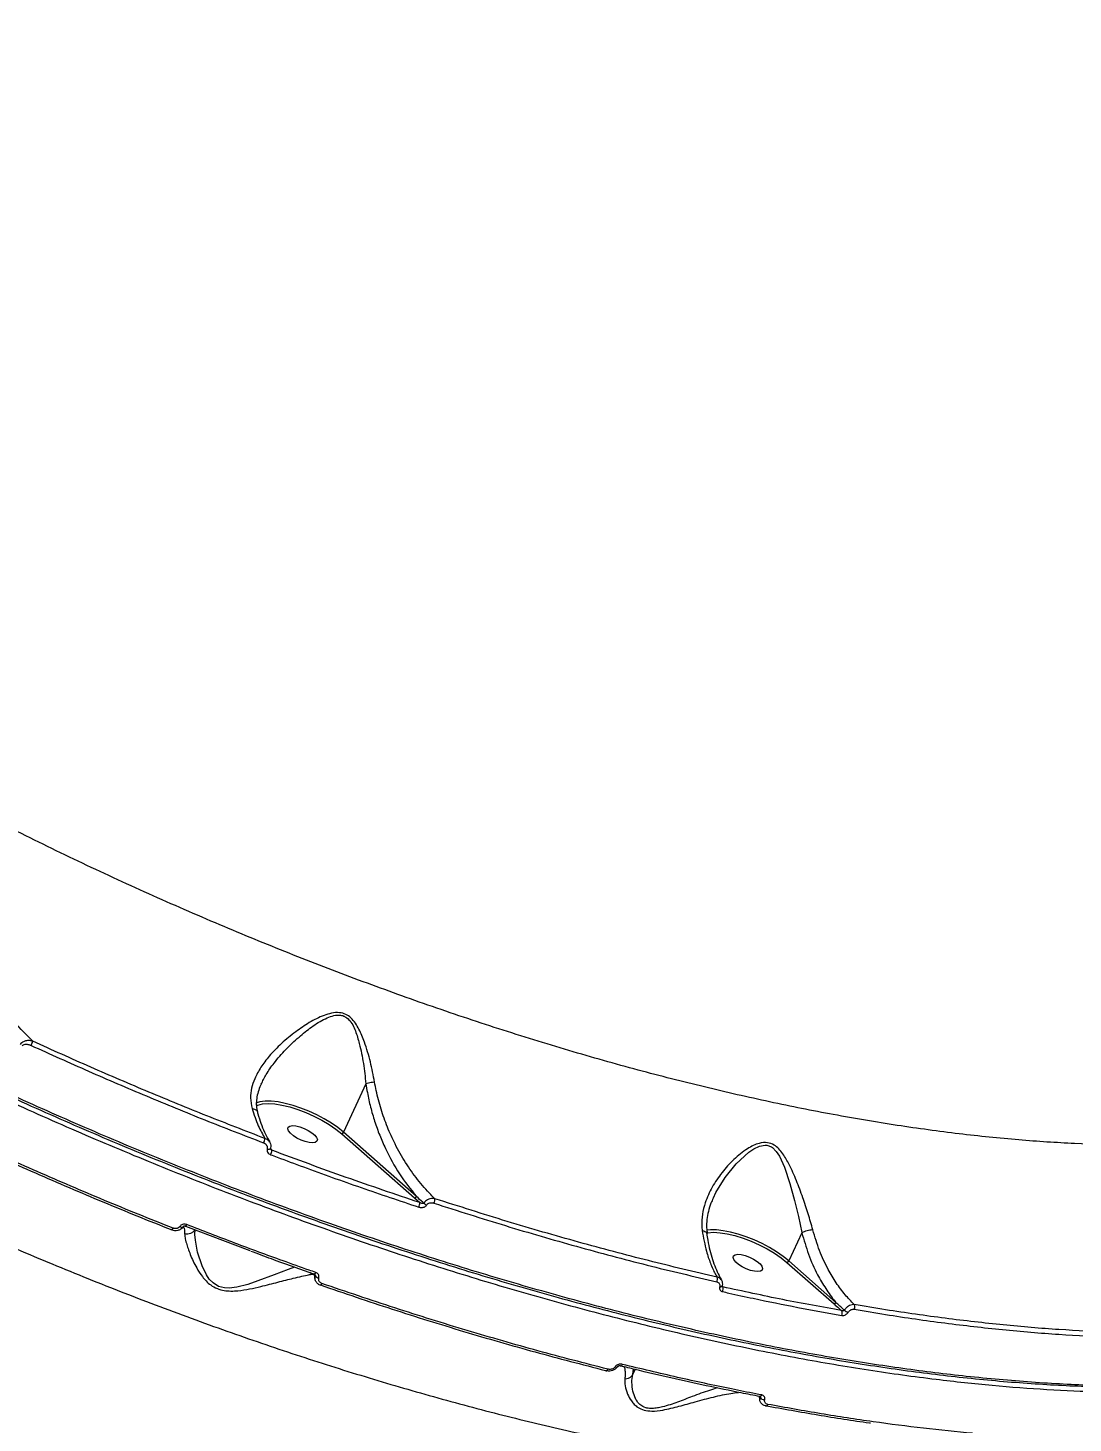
# Model space of a CAD drawing. Header units: millimetres. Extents: x -6028 to 5958, y -6064 to 4137.
# Drawn here: x 1345.4 to 1639.5, y -1181.4 to -788.9 of the extents above; entities that cross this region are included whole.
import ezdxf

# ---------------------------------------------------------------- set-up
doc = ezdxf.new("R2010")
doc.units = ezdxf.units.MM
for name, color, linetype in [('DIKOM_ОБЪЕКТ', 7, 'Continuous'), ('DIKOM_РАЗМЕР_ЗОНА', 7, 'Continuous'), ('DIKOM_РАЗМЕР_ОБЪЕКТА', 7, 'Continuous')]:
    doc.layers.add(name, color=color, linetype=linetype)
doc.styles.add('style1', font='arial.ttf', dxfattribs={"width": 0.8})
doc.dimstyles.new('1-50', dxfattribs={"dimtxt": 300, "dimasz": 200, "dimexe": 100, "dimexo": 0, "dimgap": 100, "dimtad": 1, "dimtxsty": 'style1', "dimcen": 200, "dimclrd": 7, "dimclre": 7, "dimclrt": 7, "dimadec": 1, "dimazin": 2, "dimtfac": 1, "dimtmove": 0, "dimatfit": 2, "dimfxl": 0, "dimlwd": 25, "dimlwe": 18, "dimarcsym": 0})

# ---------------------------------------------------------------- blocks, each defined once
blk = doc.blocks.new('*D9')
at = {"layer": 'Defpoints', "color": 0, "transparency": 16777216}
for p in [(-6027.56, 1459.58), (4556.58, 1382.7), (4556.58, -5964.37)]:
    blk.add_point(p, dxfattribs=at)
at = {"layer": 'DIKOM_РАЗМЕР_ЗОНА', "color": 7, "lineweight": 18, "transparency": 16777216}
for p, q in [((-6027.56, 1459.58), (-6027.56, -6064.37)), ((4556.58, 1382.7), (4556.58, -6064.37))]:
    blk.add_line(p, q, dxfattribs=at)
at = {"layer": 'DIKOM_РАЗМЕР_ЗОНА', "color": 7, "lineweight": 25, "transparency": 16777216}
blk.add_line((-5827.56, -5964.37), (4356.58, -5964.37), dxfattribs=at)
at = {"layer": 'DIKOM_РАЗМЕР_ЗОНА', "color": 7, "transparency": 16777216}
for points in [[(-5827.56, -5931.03), (-5827.56, -5997.7), (-6027.56, -5964.37)], [(4356.58, -5931.03), (4356.58, -5997.7), (4556.58, -5964.37)]]:
    blk.add_solid(points, dxfattribs=at)
at = {"layer": 'DIKOM_РАЗМЕР_ЗОНА', "color": 7, "transparency": 16777216, "insert": (157.08, -5711.2), "char_height": 300, "attachment_point": 5, "style": 'style1'}
blk.add_mtext('10600', dxfattribs=at)
blk = doc.blocks.new('*D10')
at = {"layer": 'Defpoints', "color": 0, "transparency": 16777216}
for p in [(1555.59, 4137.49), (5858.35, 4137.49), (1555.59, -4898.38)]:
    blk.add_point(p, dxfattribs=at)
at = {"layer": 'DIKOM_РАЗМЕР_ЗОНА', "color": 7, "lineweight": 18, "transparency": 16777216}
for p, q in [((1555.59, 4137.49), (5958.35, 4137.49)), ((1555.59, -4898.38), (5958.35, -4898.38))]:
    blk.add_line(p, q, dxfattribs=at)
at = {"layer": 'DIKOM_РАЗМЕР_ЗОНА', "color": 7, "lineweight": 25, "transparency": 16777216}
blk.add_line((5858.35, -4698.38), (5858.35, 3937.49), dxfattribs=at)
at = {"layer": 'DIKOM_РАЗМЕР_ЗОНА', "color": 7, "transparency": 16777216}
for points in [[(5825.01, 3937.49), (5891.68, 3937.49), (5858.35, 4137.49)], [(5825.01, -4698.38), (5891.68, -4698.38), (5858.35, -4898.38)]]:
    blk.add_solid(points, dxfattribs=at)
at = {"layer": 'DIKOM_РАЗМЕР_ЗОНА', "color": 7, "transparency": 16777216, "insert": (5605.17, 52.12), "char_height": 300, "attachment_point": 5, "rotation": 90, "style": 'style1'}
blk.add_mtext('9050', dxfattribs=at)
blk = doc.blocks.new('*D11')
at = {"layer": 'Defpoints', "color": 0, "transparency": 16777216}
for p in [(259.43, 2965.58), (1920.55, -3002.33), (4022.59, -3002.33)]:
    blk.add_point(p, dxfattribs=at)
at = {"layer": 'DIKOM_РАЗМЕР_ОБЪЕКТА', "color": 7, "lineweight": 18, "transparency": 16777216}
for p, q in [((259.43, 2965.58), (4122.59, 2965.58)), ((1920.55, -3002.33), (4122.59, -3002.33))]:
    blk.add_line(p, q, dxfattribs=at)
at = {"layer": 'DIKOM_РАЗМЕР_ОБЪЕКТА', "color": 7, "lineweight": 25, "transparency": 16777216}
blk.add_line((4022.59, 2765.58), (4022.59, -2802.33), dxfattribs=at)
at = {"layer": 'DIKOM_РАЗМЕР_ОБЪЕКТА', "color": 7, "transparency": 16777216}
for points in [[(3989.25, 2765.58), (4055.92, 2765.58), (4022.59, 2965.58)], [(3989.25, -2802.33), (4055.92, -2802.33), (4022.59, -3002.33)]]:
    blk.add_solid(points, dxfattribs=at)
at = {"layer": 'DIKOM_РАЗМЕР_ОБЪЕКТА', "color": 7, "transparency": 16777216, "insert": (3769.41, -24.42), "char_height": 300, "attachment_point": 5, "rotation": 90, "style": 'style1'}
blk.add_mtext('6000', dxfattribs=at)
blk = doc.blocks.new('*D12')
at = {"layer": 'Defpoints', "color": 0, "transparency": 16777216}
for p in [(3056.58, 1987.9), (-4027.97, 676.5), (3056.58, -3714.77)]:
    blk.add_point(p, dxfattribs=at)
at = {"layer": 'DIKOM_РАЗМЕР_ОБЪЕКТА', "color": 7, "lineweight": 18, "transparency": 16777216}
for p, q in [((3056.58, 1987.9), (3056.58, -3814.77)), ((-4027.97, 676.5), (-4027.97, -3814.77))]:
    blk.add_line(p, q, dxfattribs=at)
at = {"layer": 'DIKOM_РАЗМЕР_ОБЪЕКТА', "color": 7, "lineweight": 25, "transparency": 16777216}
blk.add_line((-3827.97, -3714.77), (2856.58, -3714.77), dxfattribs=at)
at = {"layer": 'DIKOM_РАЗМЕР_ОБЪЕКТА', "color": 7, "transparency": 16777216}
for points in [[(-3827.97, -3681.44), (-3827.97, -3748.11), (-4027.97, -3714.77)], [(2856.58, -3681.44), (2856.58, -3748.11), (3056.58, -3714.77)]]:
    blk.add_solid(points, dxfattribs=at)
at = {"layer": 'DIKOM_РАЗМЕР_ОБЪЕКТА', "color": 7, "transparency": 16777216, "insert": (20, -3461.6), "char_height": 300, "attachment_point": 5, "style": 'style1'}
blk.add_mtext('7100', dxfattribs=at)

msp = doc.modelspace()

# ---------------------------------------------------------------- linework, layer by layer
at = {"layer": 'DIKOM_ОБЪЕКТ', "color": 7, "linetype": 'Continuous', "lineweight": 15}
for p, q in [((1440.511, -1085.949), (1434.241, -1099.611)), ((1409.711, -1092.102), (1410.014, -1091.981)), ((1433.702, -1100.034), (1454.194, -1118.088)), ((1454.733, -1117.665), (1434.241, -1099.611)), ((1414.094, -1104.666), (1413.698, -1104.087)), ((1454.194, -1118.088), (1455.667, -1119.38)), ((1538.259, -1118.211), (1538.333, -1118.036)), ((1389.012, -1126.256), (1389.078, -1126.185)), ((1389.734, -1126.003), (1407.834, -1132.909)), ((1563.163, -1127.858), (1559.509, -1135.818)), ((1558.97, -1136.242), (1572.22, -1147.915)), ((1572.759, -1147.491), (1559.509, -1135.818)), ((1540.912, -1143.099), (1540.699, -1142.787)), ((1510.794, -1166.069), (1511.17, -1165.66)), ((1515.59, -1167.757), (1516.236, -1166.349)), ((1551.328, -1174.796), (1551.215, -1173.899)), ((1551.297, -1173.958), (1551.307, -1173.961)), ((1551.383, -1173.976), (1551.393, -1174.092))]:
    msp.add_line(p, q, dxfattribs=at)
at = {"layer": 'DIKOM_ОБЪЕКТ', "color": 7, "linetype": 'Continuous', "lineweight": 15, "flags": 128}
for points in [[(1434.241, -1099.611), (1432.627, -1098.308), (1430.802, -1097.035), (1428.806, -1095.821), (1426.682, -1094.693), (1424.477, -1093.673), (1422.237, -1092.785), (1420.011, -1092.048), (1417.848, -1091.478), (1415.796, -1091.087), (1413.897, -1090.883), (1412.194, -1090.871), (1410.723, -1091.052), (1409.593, -1091.389)], [(1410.014, -1091.981), (1410.089, -1091.955), (1411.425, -1091.646), (1413.033, -1091.543), (1414.876, -1091.648), (1416.908, -1091.959), (1419.08, -1092.467), (1421.339, -1093.162), (1423.632, -1094.025), (1425.903, -1095.036), (1428.097, -1096.172), (1430.16, -1097.403), (1432.044, -1098.701), (1433.702, -1100.034)], [(1418.565, -1098.634), (1418.691, -1098.165), (1419.142, -1097.858), (1419.883, -1097.736), (1420.852, -1097.811), (1421.973, -1098.076), (1423.153, -1098.509), (1424.298, -1099.077), (1425.314, -1099.731), (1426.119, -1100.42), (1426.649, -1101.088), (1426.859, -1101.681), (1426.734, -1102.15), (1426.282, -1102.458), (1425.542, -1102.579), (1424.572, -1102.504), (1423.452, -1102.239), (1422.271, -1101.806), (1421.127, -1101.239), (1420.11, -1100.584), (1419.305, -1099.895), (1418.776, -1099.227), (1418.565, -1098.634)], [(1412.741, -1104.277), (1412.974, -1104.317), (1413.193, -1104.331), (1413.385, -1104.317), (1413.539, -1104.278), (1413.645, -1104.213), (1413.697, -1104.131)], [(1538.333, -1118.036), (1538.957, -1116.568), (1541.568, -1112.319), (1544.639, -1108.498), (1548.265, -1105.199), (1549.693, -1104.249), (1551.215, -1103.537), (1552.81, -1103.237), (1553.289, -1103.267), (1554.591, -1103.722), (1554.864, -1103.901), (1555.976, -1104.992), (1556.856, -1106.342), (1558.245, -1109.409), (1559.778, -1113.987), (1561.094, -1118.784), (1562.2, -1123.309), (1563.167, -1127.847), (1563.168, -1127.851), (1563.168, -1127.851)], [(1385.92, -1127.054), (1385.926, -1127.105), (1385.941, -1127.122)], [(1420.458, -1137.571), (1418.663, -1138.235), (1414.682, -1139.753), (1410.129, -1141.437), (1407.28, -1142.394), (1404.221, -1143.163), (1402.061, -1143.418), (1400.754, -1143.369), (1399.09, -1142.954), (1397.516, -1142.002), (1396.45, -1140.899), (1395.63, -1139.697), (1394.428, -1137.215), (1393.184, -1133.352), (1392.543, -1129.958), (1392.404, -1128.321), (1392.457, -1126.955), (1392.457, -1126.951), (1392.457, -1126.951)], [(1536.404, -1127.899), (1536.693, -1127.854), (1538.301, -1127.75), (1540.144, -1127.855), (1542.176, -1128.166), (1544.348, -1128.675), (1546.608, -1129.369), (1548.901, -1130.232), (1551.171, -1131.244), (1553.365, -1132.379), (1555.428, -1133.61), (1557.312, -1134.908), (1558.97, -1136.242)], [(1559.509, -1135.818), (1557.895, -1134.515), (1556.071, -1133.242), (1554.075, -1132.029), (1551.951, -1130.9), (1549.745, -1129.88), (1547.505, -1128.993), (1545.279, -1128.255), (1543.117, -1127.685), (1541.064, -1127.294), (1539.165, -1127.09), (1537.462, -1127.079), (1536.413, -1127.184)], [(1543.834, -1134.842), (1543.959, -1134.373), (1544.41, -1134.065), (1545.151, -1133.944), (1546.121, -1134.018), (1547.241, -1134.283), (1548.421, -1134.717), (1549.566, -1135.284), (1550.582, -1135.938), (1551.388, -1136.628), (1551.917, -1137.296), (1552.128, -1137.888), (1552.002, -1138.357), (1551.551, -1138.665), (1550.81, -1138.786), (1549.84, -1138.712), (1548.72, -1138.447), (1547.539, -1138.013), (1546.395, -1137.446), (1545.379, -1136.791), (1544.573, -1136.102), (1544.044, -1135.434), (1543.834, -1134.842)], [(1426.003, -1139.547), (1426.005, -1139.548), (1426.009, -1139.549)], [(1540.044, -1143.064), (1540.221, -1143.068), (1540.378, -1143.052), (1540.509, -1143.016), (1540.608, -1142.962), (1540.672, -1142.893), (1540.689, -1142.853)], [(1512.2, -1165.366), (1512.275, -1165.372), (1512.364, -1165.343), (1512.456, -1165.278), (1512.547, -1165.18), (1512.635, -1165.051), (1512.716, -1164.899)], [(1508.088, -1166.721), (1508.167, -1166.723), (1508.253, -1166.689), (1508.341, -1166.623), (1508.43, -1166.525), (1508.514, -1166.4), (1508.592, -1166.252)], [(1551.307, -1173.961), (1551.384, -1173.966), (1551.487, -1173.94), (1551.59, -1173.878), (1551.691, -1173.782), (1551.784, -1173.655), (1551.867, -1173.503)], [(1553.026, -1176.6), (1553.042, -1176.605), (1553.06, -1176.609)]]:
    msp.add_lwpolyline(points, dxfattribs=at)
at = {"layer": 'DIKOM_ОБЪЕКТ', "color": 7, "linetype": 'Continuous', "lineweight": 15}
for centre, radius, start, end in [((1235.588, -1024.157), 121.909, 335.25973, 335.85739), ((1407.899, -1100.709), 4.263, 333.97923, 351.20599), ((1433.595, -1099.344), 0.699, 278.813, 337.51927), ((1410.296, -1104.212), 3.826, 333.48751, 353.18187), ((1454.087, -1117.398), 0.699, 278.81641, 337.51586), ((1457.327, -1118.377), 2.599, 333.33816, 1.98264), ((1453.152, -1119.515), 2.519, 332.77991, 3.07466), ((1458.765, -1117.609), 2.756, 225.08957, 244.3514), ((1388.75, -1125.391), 0.904, 230.28042, 286.82538), ((1389.102, -1125.287), 1.036, 309.08927, 344.34607), ((1385.207, -1126.277), 1.119, 310.98155, 343.41246), ((1558.863, -1135.551), 0.699, 278.813, 337.51927), ((1425.655, -1138.869), 0.767, 297.52015, 346.85693), ((1427.334, -1139.344), 1.247, 208.61493, 267.35632), ((1537.725, -1140.911), 1.701, 333.20308, 18.51065), ((1427.424, -1141.969), 0.75, 296.24505, 346.86593), ((1539.399, -1143.691), 1.625, 332.58589, 21.37908), ((1572.113, -1147.225), 0.699, 278.81942, 337.55362), ((1573.055, -1150.47), 1.472, 332.98863, 27.82704), ((1577.204, -1147.376), 3.075, 227.64119, 250.11055), ((1576.565, -1148.74), 1.504, 333.60359, 25.84952), ((1510.966, -1165.062), 0.631, 236.61408, 288.78856), ((1508.146, -1166.514), 0.215, 208.14559, 254.46353), ((1551.384, -1173.654), 0.317, 212.2861, 254.05115), ((1552.588, -1173.483), 1.341, 206.98264, 276.09081), ((1553.013, -1175.992), 0.619, 274.36002, 345.09832)]:
    msp.add_arc(centre, radius, start, end, dxfattribs=at)
for points, knots in [([(1044.382, -873.65), (1046.016, -875.991), (1050.453, -882.346), (1058.629, -892.904), (1069.169, -905.34), (1080.789, -917.928), (1093.411, -930.604), (1106.985, -943.311), (1121.474, -956.009), (1136.874, -968.677), (1153.14, -981.294), (1170.215, -993.821), (1188.018, -1006.201), (1206.466, -1018.375), (1225.508, -1030.303), (1245.125, -1041.961), (1265.271, -1053.334), (1285.88, -1064.389), (1306.854, -1075.076), (1328.098, -1085.345), (1349.546, -1095.158), (1371.167, -1104.491), (1392.922, -1113.338), (1414.741, -1121.675), (1436.523, -1129.465), (1458.167, -1136.671), (1479.603, -1143.263), (1500.791, -1149.22), (1521.701, -1154.543), (1542.271, -1159.222), (1562.405, -1163.236), (1582.009, -1166.566), (1600.128, -1169.07), (1616.836, -1170.853), (1632.219, -1172.023), (1647.096, -1172.666), (1661.4, -1172.778), (1675.008, -1172.364), (1687.883, -1171.423), (1698.805, -1170.157), (1705.271, -1169.07), (1707.906, -1168.627)], [0, 0, 0, 0, 0.0156527, 0.0424896, 0.0694114, 0.0963762, 0.1233409, 0.1502626, 0.1770997, 0.2039369, 0.2308584, 0.2578232, 0.284788, 0.3117096, 0.3385468, 0.3653838, 0.3923055, 0.4192702, 0.446235, 0.4731567, 0.4999936, 0.5268307, 0.5537525, 0.5807171, 0.6076819, 0.6346036, 0.6614406, 0.6882777, 0.7151994, 0.7421641, 0.7691289, 0.7960503, 0.8228874, 0.8459665, 0.8691682, 0.8923973, 0.9156263, 0.9388281, 0.9615879, 0.984348, 1, 1, 1, 1]), ([(1077.23, -959.286), (1080.337, -962.569), (1086.556, -969.139), (1096.778, -979.087), (1107.621, -989.071), (1119.279, -999.207), (1131.751, -1009.475), (1145.038, -1019.849), (1158.931, -1030.162), (1173.812, -1040.679), (1189.709, -1051.363), (1206.626, -1062.169), (1224.244, -1072.873), (1242.533, -1083.43), (1261.443, -1093.8), (1280.537, -1103.741), (1299.741, -1113.229), (1318.984, -1122.25), (1338.603, -1130.962), (1358.544, -1139.32), (1378.744, -1147.285), (1398.742, -1154.675), (1418.472, -1161.478), (1437.878, -1167.695), (1457.293, -1173.435), (1476.649, -1178.654), (1495.875, -1183.322), (1513.319, -1187.071), (1529.017, -1190.036), (1543.084, -1192.362), (1556.865, -1194.3), (1570.308, -1195.839), (1583.355, -1196.974), (1596.004, -1197.7), (1608.29, -1198.049), (1616.11, -1197.934), (1620.021, -1197.877)], [0, 0, 0, 0, 0.0277652, 0.0555638, 0.0833623, 0.1111275, 0.1400313, 0.1689728, 0.1979142, 0.2268178, 0.2582447, 0.2896957, 0.3211225, 0.3534671, 0.3858384, 0.4181831, 0.4495059, 0.4808529, 0.5121758, 0.5444125, 0.5766755, 0.6089124, 0.6401607, 0.6714335, 0.7026819, 0.7348412, 0.7670265, 0.7991855, 0.8241462, 0.8491069, 0.8742669, 0.8994268, 0.9244694, 0.9495121, 0.974756, 1, 1, 1, 1]), ([(1771.908, -1054.755), (1771.399, -1056.092), (1769.951, -1059.901), (1766.397, -1065.639), (1761.301, -1072.046), (1755.026, -1077.93), (1747.634, -1083.289), (1739.27, -1087.998), (1729.992, -1092.057), (1719.867, -1095.478), (1708.732, -1098.318), (1696.583, -1100.541), (1683.438, -1102.124), (1669.583, -1103.032), (1655.083, -1103.277), (1640.013, -1102.886), (1624.133, -1101.851), (1607.465, -1100.149), (1590.047, -1097.769), (1572.255, -1094.76), (1554.156, -1091.148), (1535.824, -1086.967), (1516.974, -1082.152), (1497.648, -1076.692), (1477.906, -1070.59), (1458.162, -1063.974), (1438.485, -1056.877), (1418.938, -1049.341), (1399.222, -1041.249), (1379.399, -1032.605), (1359.536, -1023.428), (1341.436, -1014.576), (1325.068, -1006.2), (1315.335, -1000.956), (1310.465, -998.331)], [0, 0, 0, 0, 0.0171321, 0.0487869, 0.0804173, 0.1129673, 0.145544, 0.1780938, 0.2097262, 0.2413829, 0.2730151, 0.3055656, 0.3381421, 0.3706925, 0.4023477, 0.4340274, 0.4656826, 0.4982549, 0.5308538, 0.5634262, 0.5951335, 0.6268652, 0.6585727, 0.6911969, 0.7238475, 0.7564717, 0.7882581, 0.8200691, 0.8518557, 0.8845592, 0.9172892, 0.9499927, 0.9749728, 1, 1, 1, 1]), ([(1346.834, -1074.018), (1345.053, -1072.241), (1341.488, -1068.684), (1336.556, -1062.644), (1331.885, -1056.011), (1327.954, -1049.357), (1324.719, -1042.821), (1322.194, -1036.655), (1320.422, -1030.987), (1319.248, -1025.974), (1318.865, -1023.111), (1318.674, -1021.68)], [0, 0, 0, 0, 0.1352782, 0.2707754, 0.4060449, 0.5490233, 0.655268, 0.7616645, 0.867696, 0.9338678, 1, 1, 1, 1]), ([(1771.215, -1139.428), (1770.602, -1140.061), (1767.861, -1142.886), (1761.829, -1147.288), (1753.157, -1152.612), (1743.231, -1157.298), (1732.15, -1161.364), (1719.891, -1164.763), (1706.734, -1167.425), (1692.743, -1169.357), (1678.002, -1170.583), (1662.27, -1171.124), (1645.56, -1170.947), (1627.908, -1170.035), (1609.915, -1168.429), (1591.686, -1166.178), (1573.324, -1163.348), (1554.31, -1159.865), (1534.68, -1155.714), (1514.484, -1150.895), (1493.887, -1145.438), (1472.943, -1139.349), (1451.716, -1132.645), (1430.136, -1125.295), (1408.262, -1117.297), (1386.167, -1108.665), (1364.335, -1099.588), (1342.837, -1090.108), (1321.731, -1080.274), (1300.675, -1069.927), (1279.742, -1059.081), (1259.023, -1047.758), (1240.135, -1036.922), (1228.378, -1029.774), (1223.179, -1026.613)], [0, 0, 0, 0, 0.0092136, 0.0411393, 0.0730897, 0.1050152, 0.1378685, 0.1707481, 0.2036014, 0.2355271, 0.2674773, 0.2994032, 0.3322561, 0.3651361, 0.397989, 0.4287653, 0.4595636, 0.4903398, 0.5219437, 0.5535714, 0.5851754, 0.6171013, 0.6490514, 0.6809774, 0.7138307, 0.7467105, 0.7795635, 0.8114894, 0.8434398, 0.8753656, 0.9082188, 0.9410986, 0.9739518, 1, 1, 1, 1]), ([(1223.222, -1027.261), (1228.409, -1030.414), (1240.029, -1037.479), (1258.665, -1048.172), (1279.039, -1059.31), (1299.844, -1070.104), (1320.971, -1080.511), (1342.323, -1090.479), (1363.836, -1099.975), (1385.477, -1108.972), (1407.207, -1117.464), (1428.958, -1125.432), (1450.629, -1132.837), (1472.118, -1139.645), (1493.097, -1145.753), (1513.534, -1151.166), (1533.418, -1155.914), (1552.952, -1160.058), (1572.052, -1163.579), (1590.635, -1166.463), (1608.871, -1168.723), (1626.695, -1170.314), (1644.062, -1171.215), (1660.693, -1171.406), (1676.545, -1170.91), (1691.424, -1169.643), (1701.743, -1168.394), (1706.781, -1167.354), (1707.499, -1167.205)], [0, 0, 0, 0, 0.0324902, 0.0727923, 0.1132214, 0.1537152, 0.1942089, 0.2346379, 0.27494, 0.3152421, 0.3556709, 0.3961646, 0.4366585, 0.4770877, 0.5173896, 0.556206, 0.5951361, 0.634124, 0.6731116, 0.7120417, 0.7508582, 0.7911603, 0.8315892, 0.8720829, 0.9125765, 0.9530056, 0.9933074, 1, 1, 1, 1]), ([(1442.968, -1085.51), (1442.599, -1083.602), (1441.861, -1079.785), (1440.367, -1074.787), (1438.908, -1071.176), (1437.617, -1068.907), (1436.41, -1067.422), (1434.892, -1066.332), (1432.972, -1065.834), (1430.864, -1066.042), (1427.969, -1066.955), (1424.542, -1068.694), (1420.559, -1071.423), (1416.721, -1074.571), (1413.443, -1077.947), (1410.909, -1081.289), (1409.235, -1084.325), (1408.284, -1087.219), (1407.898, -1090.051), (1408.28, -1091.928), (1408.484, -1092.928)], [0, 0, 0, 0, 0.087333, 0.1746805, 0.2336181, 0.2639467, 0.2941254, 0.3212116, 0.3485669, 0.3826705, 0.4154291, 0.4851382, 0.5550393, 0.6342209, 0.7133271, 0.7769209, 0.8404208, 0.891304, 0.9421335, 1, 1, 1, 1]), ([(1411.046, -1086.118), (1411.495, -1085.192), (1412.486, -1083.15), (1414.84, -1079.867), (1417.912, -1076.303), (1421.502, -1072.925), (1425.183, -1069.938), (1428.337, -1067.966), (1430.985, -1066.853), (1432.795, -1066.516), (1433.993, -1066.757), (1434.936, -1067.183), (1435.888, -1067.959), (1436.846, -1069.408), (1437.829, -1071.659), (1438.88, -1075.258), (1439.875, -1080.234), (1440.31, -1084.046), (1440.518, -1085.94), (1440.518, -1085.942)], [0, 0, 0, 0, 0.0646329, 0.1426409, 0.2402631, 0.3379633, 0.4229646, 0.5077236, 0.5460621, 0.5843863, 0.6094846, 0.6140989, 0.643808, 0.6787978, 0.7140257, 0.7851591, 0.8925274, 0.9998908, 1, 1, 1, 1]), ([(1346.834, -1074.018), (1346.654, -1073.969), (1346.072, -1073.808), (1345.134, -1073.798), (1344.245, -1074.069), (1343.649, -1074.439), (1343.411, -1074.746), (1343.288, -1074.904)], [0, 0, 0, 0, 0.1441161, 0.4679424, 0.6900821, 0.8402898, 1, 1, 1, 1]), ([(1343.783, -1075.311), (1343.862, -1075.22), (1344.02, -1075.038), (1344.438, -1074.868), (1345.077, -1074.808), (1345.744, -1074.94), (1346.173, -1075.12), (1346.308, -1075.176)], [0, 0, 0, 0, 0.138853, 0.2767721, 0.4965827, 0.8418668, 1, 1, 1, 1]), ([(1346.308, -1075.176), (1351.701, -1077.61), (1362.487, -1082.479), (1378.821, -1089.455), (1395.242, -1096.202), (1406.234, -1100.454), (1411.73, -1102.579)], [0, 0, 0, 0, 0.2490996, 0.4982, 0.749099, 1, 1, 1, 1]), ([(1412.112, -1101.361), (1406.667, -1099.256), (1395.778, -1095.045), (1379.432, -1088.332), (1363.095, -1081.358), (1352.254, -1076.465), (1346.834, -1074.018)], [0, 0, 0, 0, 0.2491005, 0.4982007, 0.7491009, 1, 1, 1, 1]), ([(1411.034, -1086.11), (1410.924, -1086.335), (1410.506, -1087.196), (1410.045, -1088.681), (1409.7, -1090.521), (1409.653, -1092.26), (1409.887, -1093.35), (1410.001, -1093.885)], [0, 0, 0, 0, 0.0840571, 0.3212991, 0.5554833, 0.7820108, 1, 1, 1, 1]), ([(1440.518, -1085.942), (1440.517, -1085.942), (1440.515, -1085.943), (1440.513, -1085.946), (1440.512, -1085.948), (1440.511, -1085.949)], [0, 0, 0, 0, 0.2929677, 0.7050234, 1, 1, 1, 1]), ([(1440.511, -1085.949), (1440.642, -1086.779), (1440.993, -1089.001), (1441.788, -1092.541), (1442.947, -1096.552), (1444.355, -1100.458), (1446.564, -1105.526), (1449.854, -1111.55), (1453.094, -1115.611), (1454.733, -1117.665)], [0, 0, 0, 0, 0.0670825, 0.1796428, 0.2922161, 0.407923, 0.5236446, 0.7591242, 1, 1, 1, 1]), ([(1442.968, -1085.51), (1442.921, -1085.515), (1442.61, -1085.549), (1442.001, -1085.632), (1441.176, -1085.778), (1440.737, -1085.887), (1440.518, -1085.942)], [0, 0, 0, 0, 0.05624069, 0.36853033, 0.6842791, 1, 1, 1, 1]), ([(1459.925, -1118.287), (1459.545, -1117.914), (1457.85, -1116.251), (1455.005, -1112.979), (1451.62, -1108.203), (1448.793, -1103.228), (1446.502, -1098.179), (1444.718, -1093.155), (1443.586, -1088.886), (1443.113, -1086.302), (1442.968, -1085.51)], [0, 0, 0, 0, 0.0465686, 0.2078868, 0.3696699, 0.5309366, 0.6671821, 0.8037618, 0.9398757, 1, 1, 1, 1]), ([(1300.951, -1089.305), (1307.091, -1092.304), (1319.371, -1098.303), (1338.097, -1106.919), (1357.009, -1115.225), (1372.996, -1121.906), (1382.643, -1125.749), (1385.92, -1127.054)], [0, 0, 0, 0, 0.22031024, 0.44062149, 0.66308397, 0.8855453, 1, 1, 1, 1]), ([(1386.279, -1126.597), (1382.995, -1125.288), (1373.387, -1121.461), (1357.488, -1114.818), (1338.594, -1106.524), (1319.762, -1097.865), (1307.334, -1091.794), (1301.12, -1088.758)], [0, 0, 0, 0, 0.1144544, 0.3347649, 0.5550762, 0.7775382, 1, 1, 1, 1]), ([(1408.484, -1092.928), (1409.038, -1094.604), (1410.065, -1097.71), (1411.466, -1100.21), (1412.112, -1101.361)], [0, 0, 0, 0, 0.53951943, 1, 1, 1, 1]), ([(1408.484, -1092.928), (1408.525, -1092.932), (1408.793, -1092.96), (1409.268, -1093.088), (1409.784, -1093.409), (1409.925, -1093.728), (1409.995, -1093.887)], [0, 0, 0, 0, 0.0528631, 0.3478058, 0.675536, 1, 1, 1, 1]), ([(1410.002, -1093.876), (1410.047, -1094.059), (1410.329, -1095.206), (1410.981, -1097.124), (1411.963, -1099.574), (1412.798, -1101.311), (1413.326, -1102.148), (1413.45, -1102.344)], [0, 0, 0, 0, 0.0543921, 0.339928, 0.6258751, 0.9123449, 1, 1, 1, 1]), ([(1411.73, -1102.579), (1411.905, -1102.665), (1412.257, -1102.838), (1412.62, -1103.274), (1412.814, -1103.776), (1412.765, -1104.114), (1412.741, -1104.277)], [0, 0, 0, 0, 0.2583485, 0.5167507, 0.7678378, 1, 1, 1, 1]), ([(1413.434, -1102.357), (1413.271, -1102.137), (1412.942, -1101.692), (1412.391, -1101.472), (1412.112, -1101.361)], [0, 0, 0, 0, 0.4937254, 1, 1, 1, 1]), ([(1413.451, -1102.403), (1413.47, -1102.426), (1413.655, -1102.662), (1413.767, -1103.23), (1413.818, -1103.818), (1413.696, -1104.093), (1413.681, -1104.127)], [0, 0, 0, 0, 0.0488941, 0.49842293, 0.93963373, 1, 1, 1, 1]), ([(1566.252, -1127.056), (1565.83, -1125.544), (1564.987, -1122.517), (1563.414, -1117.853), (1561.69, -1113.18), (1559.851, -1109.026), (1558.181, -1106.072), (1556.728, -1104.26), (1555.339, -1103.081), (1553.444, -1102.355), (1551.35, -1102.578), (1549.473, -1103.309), (1546.984, -1104.72), (1543.908, -1107.202), (1540.581, -1110.927), (1537.82, -1115), (1536.003, -1118.987), (1535.09, -1122.68), (1534.914, -1125.312), (1535.079, -1126.819), (1535.125, -1127.233)], [0, 0, 0, 0, 0.0712967, 0.1426949, 0.2203439, 0.2979628, 0.3555867, 0.3853418, 0.4149597, 0.4491146, 0.4886712, 0.5175522, 0.5465136, 0.6250151, 0.7037152, 0.7839261, 0.864015, 0.921255, 0.9784169, 1, 1, 1, 1]), ([(1412.741, -1104.277), (1412.717, -1104.436), (1412.669, -1104.763), (1412.855, -1105.25), (1413.207, -1105.671), (1413.548, -1105.837), (1413.719, -1105.92)], [0, 0, 0, 0, 0.2339024, 0.4825119, 0.7413716, 1, 1, 1, 1]), ([(1413.703, -1104.131), (1413.694, -1104.162), (1413.678, -1104.216), (1413.733, -1104.307), (1413.756, -1104.345)], [0, 0, 0, 0, 0.5780911, 1, 1, 1, 1]), ([(1413.719, -1105.92), (1414.334, -1106.152), (1417.408, -1107.31), (1425.901, -1110.461), (1439.2, -1115.238), (1449.991, -1118.856), (1455.392, -1120.667)], [0, 0, 0, 0, 0.044142, 0.2207159, 0.610016, 1, 1, 1, 1]), ([(1414.094, -1104.666), (1414.021, -1104.616), (1413.892, -1104.529), (1413.797, -1104.4), (1413.757, -1104.345)], [0, 0, 0, 0, 0.5719868, 1, 1, 1, 1]), ([(1455.667, -1119.38), (1448.767, -1117.061), (1434.947, -1112.418), (1421.052, -1107.253), (1414.094, -1104.666)], [0, 0, 0, 0, 0.4992712, 1, 1, 1, 1]), ([(1456.82, -1119.561), (1456.723, -1119.474), (1456.024, -1118.846), (1455.33, -1118.212), (1454.733, -1117.665)], [0, 0, 0, 0, 0.13808662, 1, 1, 1, 1]), ([(1459.925, -1118.287), (1459.734, -1118.259), (1459.29, -1118.195), (1458.57, -1118.299), (1457.858, -1118.583), (1457.244, -1119.002), (1456.962, -1119.373), (1456.82, -1119.561)], [0, 0, 0, 0, 0.17420263, 0.4036556, 0.60523854, 0.80006982, 1, 1, 1, 1]), ([(1539.338, -1140.371), (1532.914, -1138.863), (1520.067, -1135.847), (1500.32, -1130.57), (1480.281, -1124.791), (1466.71, -1120.455), (1459.925, -1118.287)], [0, 0, 0, 0, 0.2485982, 0.4971934, 0.7485979, 1, 1, 1, 1]), ([(1538.197, -1118.187), (1537.989, -1118.64), (1537.429, -1119.866), (1536.827, -1121.868), (1536.42, -1124.182), (1536.303, -1126.246), (1536.468, -1127.532), (1536.536, -1128.064)], [0, 0, 0, 0, 0.13975249, 0.37845853, 0.60802914, 0.8381875, 1, 1, 1, 1]), ([(1455.392, -1120.667), (1455.532, -1120.704), (1455.856, -1120.792), (1456.374, -1120.79), (1456.875, -1120.663), (1457.297, -1120.436), (1457.481, -1120.208), (1457.572, -1120.093)], [0, 0, 0, 0, 0.18255184, 0.42378383, 0.62745251, 0.81342193, 1, 1, 1, 1]), ([(1456.82, -1119.561), (1456.797, -1119.581), (1456.758, -1119.616), (1456.648, -1119.656), (1456.473, -1119.666), (1456.21, -1119.618), (1455.932, -1119.52), (1455.748, -1119.423), (1455.667, -1119.38)], [0, 0, 0, 0, 0.0762648, 0.13219354, 0.29543879, 0.50610381, 0.7823102, 1, 1, 1, 1]), ([(1457.572, -1120.093), (1457.661, -1119.983), (1457.838, -1119.761), (1458.242, -1119.543), (1458.72, -1119.425), (1459.209, -1119.425), (1459.516, -1119.507), (1459.65, -1119.543)], [0, 0, 0, 0, 0.1889178, 0.3774479, 0.5791752, 0.8164705, 1, 1, 1, 1]), ([(1459.65, -1119.543), (1466.375, -1121.692), (1479.825, -1125.991), (1499.838, -1131.772), (1519.709, -1137.09), (1532.732, -1140.149), (1539.243, -1141.678)], [0, 0, 0, 0, 0.2485957, 0.4971927, 0.748596, 1, 1, 1, 1]), ([(1388.173, -1126.086), (1388.075, -1126.205), (1387.879, -1126.443), (1387.438, -1126.661), (1386.943, -1126.743), (1386.545, -1126.693), (1386.332, -1126.616), (1386.279, -1126.597)], [0, 0, 0, 0, 0.2263532, 0.4527114, 0.6823804, 0.9207731, 1, 1, 1, 1]), ([(1390.1, -1125.566), (1390.046, -1125.547), (1389.828, -1125.469), (1389.421, -1125.419), (1388.918, -1125.505), (1388.471, -1125.726), (1388.272, -1125.966), (1388.173, -1126.086)], [0, 0, 0, 0, 0.0796151, 0.3194942, 0.5498023, 0.7748312, 1, 1, 1, 1]), ([(1388.459, -1126.823), (1388.468, -1126.819), (1388.709, -1126.697), (1388.863, -1126.473), (1389.012, -1126.256)], [0, 0, 0, 0, 0.0345006, 1, 1, 1, 1]), ([(1389.491, -1126.043), (1389.393, -1126.106), (1389.183, -1126.241), (1388.823, -1126.557), (1388.63, -1126.725)], [0, 0, 0, 0, 0.4673868, 1, 1, 1, 1]), ([(1389.012, -1126.256), (1389.035, -1126.233), (1389.079, -1126.19), (1389.123, -1126.148), (1389.143, -1126.129)], [0, 0, 0, 0, 0.5306009, 1, 1, 1, 1]), ([(1389.753, -1126.097), (1389.716, -1126.082), (1389.624, -1126.044), (1389.455, -1126.032), (1389.281, -1126.059), (1389.146, -1126.118), (1389.097, -1126.164), (1389.077, -1126.184)], [0, 0, 0, 0, 0.157767, 0.3965082, 0.6119834, 0.833039, 1, 1, 1, 1]), ([(1389.091, -1126.172), (1389.175, -1126.234), (1389.522, -1126.487), (1389.518, -1127.38), (1389.515, -1128.054)], [0, 0, 0, 0, 0.244381, 1, 1, 1, 1]), ([(1426.402, -1139.043), (1425.789, -1138.828), (1422.723, -1137.752), (1415.147, -1135.045), (1403.656, -1130.819), (1394.62, -1127.318), (1390.1, -1125.566)], [0, 0, 0, 0, 0.0507694, 0.2538572, 0.6267024, 1, 1, 1, 1]), ([(1388.443, -1126.817), (1388.411, -1126.848), (1388.179, -1127.073), (1387.567, -1127.269), (1386.726, -1127.365), (1386.198, -1127.191), (1385.946, -1127.108)], [0, 0, 0, 0, 0.050949, 0.3734955, 0.7017941, 1, 1, 1, 1]), ([(1389.515, -1128.054), (1389.544, -1128.063), (1389.831, -1128.147), (1390.42, -1128.21), (1391.239, -1128.035), (1391.978, -1127.613), (1392.297, -1127.172), (1392.457, -1126.951)], [0, 0, 0, 0, 0.0262335, 0.2630965, 0.5087302, 0.7543796, 1, 1, 1, 1]), ([(1389.515, -1128.054), (1389.541, -1128.439), (1389.593, -1129.215), (1390.066, -1131.139), (1391.027, -1133.933), (1392.541, -1137.247), (1394.159, -1139.836), (1395.534, -1141.458), (1396.88, -1142.662), (1398.604, -1143.642), (1400.603, -1144.174), (1402.579, -1144.311), (1405.007, -1144.172), (1407.842, -1143.699), (1411.657, -1142.832), (1415.886, -1141.73), (1419.727, -1140.754), (1422.557, -1140.095), (1424.452, -1139.702), (1425.14, -1139.574), (1425.463, -1139.514)], [0, 0, 0, 0, 0.0515648, 0.1038939, 0.1938072, 0.2863997, 0.3436962, 0.3727595, 0.4024663, 0.4366782, 0.4671095, 0.4964626, 0.5269719, 0.5803764, 0.6349474, 0.7251678, 0.8181223, 0.8802026, 0.9438885, 1, 1, 1, 1]), ([(1535.125, -1127.233), (1535.479, -1129.237), (1536.062, -1132.537), (1537.407, -1136.5), (1538.467, -1138.858), (1539.161, -1140.063), (1539.338, -1140.371)], [0, 0, 0, 0, 0.3957928, 0.6516308, 0.9110013, 1, 1, 1, 1]), ([(1535.125, -1127.233), (1535.164, -1127.24), (1535.339, -1127.274), (1535.721, -1127.387), (1536.137, -1127.638), (1536.377, -1127.906), (1536.361, -1128.068), (1536.359, -1128.088)], [0, 0, 0, 0, 0.0580097, 0.2538958, 0.6024947, 0.9509704, 1, 1, 1, 1]), ([(1536.405, -1128.084), (1536.496, -1128.728), (1536.726, -1130.366), (1537.266, -1132.81), (1537.995, -1135.417), (1538.866, -1137.798), (1539.716, -1139.71), (1540.312, -1140.71), (1540.538, -1141.091)], [0, 0, 0, 0, 0.1225813, 0.3113074, 0.5011446, 0.6917019, 0.88252, 1, 1, 1, 1]), ([(1563.168, -1127.851), (1563.167, -1127.852), (1563.165, -1127.853), (1563.164, -1127.856), (1563.163, -1127.858)], [0, 0, 0, 0, 0.4011475, 1, 1, 1, 1]), ([(1563.163, -1127.858), (1563.742, -1129.91), (1564.912, -1134.06), (1567.281, -1139.286), (1569.843, -1143.677), (1571.666, -1146.173), (1572.677, -1147.392), (1572.759, -1147.491)], [0, 0, 0, 0, 0.2754321, 0.5570857, 0.7678002, 0.9811425, 1, 1, 1, 1]), ([(1566.252, -1127.056), (1566.212, -1127.059), (1565.962, -1127.081), (1565.42, -1127.16), (1564.615, -1127.34), (1563.804, -1127.581), (1563.38, -1127.761), (1563.168, -1127.851)], [0, 0, 0, 0, 0.0429129, 0.2680208, 0.5120104, 0.7559995, 1, 1, 1, 1]), ([(1577.918, -1148.084), (1577.05, -1147.185), (1575.248, -1145.321), (1572.788, -1142.005), (1570.318, -1137.902), (1567.996, -1132.955), (1566.837, -1129.037), (1566.252, -1127.056)], [0, 0, 0, 0, 0.1665409, 0.3455546, 0.5267583, 0.7607808, 1, 1, 1, 1]), ([(1426.005, -1139.542), (1425.536, -1139.38), (1421.531, -1137.996), (1415.589, -1135.857), (1410.114, -1133.821), (1408.187, -1133.105)], [0, 0, 0, 0, 0.0791539, 0.675803, 1, 1, 1, 1]), ([(1425.463, -1139.514), (1425.42, -1139.499), (1425.23, -1139.429), (1424.978, -1139.32), (1424.818, -1139.162), (1424.77, -1139.115)], [0, 0, 0, 0, 0.1703664, 0.7548422, 1, 1, 1, 1]), ([(1425.463, -1139.514), (1425.532, -1139.501), (1425.713, -1139.465), (1425.865, -1139.51), (1425.959, -1139.539)], [0, 0, 0, 0, 0.3810753, 1, 1, 1, 1]), ([(1426.244, -1139.853), (1426.248, -1139.833), (1426.263, -1139.759), (1426.218, -1139.679), (1426.075, -1139.567), (1425.965, -1139.538), (1425.913, -1139.524)], [0, 0, 0, 0, 0.1630726, 0.6097545, 0.8167436, 1, 1, 1, 1]), ([(1426.174, -1140.746), (1426.172, -1140.726), (1426.145, -1140.332), (1426.038, -1139.887), (1425.952, -1139.632), (1425.916, -1139.525)], [0, 0, 0, 0, 0.0304008, 0.59416, 1, 1, 1, 1]), ([(1426.239, -1139.941), (1426.227, -1139.992), (1426.155, -1140.293), (1426.107, -1140.621), (1426.198, -1140.865), (1426.199, -1140.866)], [0, 0, 0, 0, 0.1686213, 0.9952495, 1, 1, 1, 1]), ([(1427.759, -1142.63), (1427.713, -1142.618), (1427.378, -1142.528), (1426.85, -1142.141), (1426.35, -1141.522), (1426.268, -1141.049), (1426.235, -1140.864)], [0, 0, 0, 0, 0.0575137, 0.4144445, 0.7714004, 1, 1, 1, 1]), ([(1426.248, -1139.807), (1426.25, -1139.842), (1426.254, -1139.887), (1426.242, -1139.931), (1426.239, -1139.941)], [0, 0, 0, 0, 0.7790587, 1, 1, 1, 1]), ([(1427.277, -1140.59), (1427.284, -1140.56), (1427.329, -1140.382), (1427.33, -1140.041), (1427.164, -1139.611), (1426.85, -1139.249), (1426.551, -1139.112), (1426.402, -1139.043)], [0, 0, 0, 0, 0.0479337, 0.2856038, 0.5236492, 0.761804, 1, 1, 1, 1]), ([(1428.154, -1142.14), (1428.004, -1142.071), (1427.705, -1141.935), (1427.39, -1141.573), (1427.223, -1141.142), (1427.224, -1140.8), (1427.269, -1140.62), (1427.277, -1140.59)], [0, 0, 0, 0, 0.2377997, 0.4755643, 0.7134709, 0.9515322, 1, 1, 1, 1]), ([(1539.243, -1141.678), (1539.384, -1141.725), (1539.666, -1141.82), (1539.959, -1142.129), (1540.11, -1142.52), (1540.102, -1142.85), (1540.053, -1143.03), (1540.044, -1143.064)], [0, 0, 0, 0, 0.2363086, 0.4725815, 0.709193, 0.9458219, 1, 1, 1, 1]), ([(1540.473, -1141.12), (1540.472, -1141.119), (1540.391, -1140.905), (1540.018, -1140.607), (1539.565, -1140.449), (1539.338, -1140.371)], [0, 0, 0, 0, 0.0026672, 0.5011784, 1, 1, 1, 1]), ([(1540.491, -1141.169), (1540.503, -1141.182), (1540.691, -1141.392), (1540.782, -1141.957), (1540.82, -1142.536), (1540.688, -1142.812), (1540.672, -1142.847)], [0, 0, 0, 0, 0.0302547, 0.4880202, 0.9356983, 1, 1, 1, 1]), ([(1427.7, -1142.56), (1434.451, -1144.859), (1447.953, -1149.457), (1468.11, -1155.711), (1488.169, -1161.519), (1501.36, -1164.916), (1507.956, -1166.615)], [0, 0, 0, 0, 0.2485947, 0.4971907, 0.7485957, 1, 1, 1, 1]), ([(1508.592, -1166.252), (1502.055, -1164.569), (1488.982, -1161.202), (1468.957, -1155.413), (1448.682, -1149.13), (1434.996, -1144.47), (1428.154, -1142.14)], [0, 0, 0, 0, 0.2485957, 0.4971898, 0.7485959, 1, 1, 1, 1]), ([(1540.044, -1143.064), (1540.035, -1143.097), (1539.987, -1143.275), (1539.979, -1143.603), (1540.129, -1143.992), (1540.42, -1144.299), (1540.701, -1144.393), (1540.841, -1144.44)], [0, 0, 0, 0, 0.0535372, 0.2897707, 0.526385, 0.7631488, 1, 1, 1, 1]), ([(1540.694, -1142.848), (1540.688, -1142.867), (1540.671, -1142.923), (1540.682, -1142.942), (1540.68, -1142.94), (1540.679, -1142.939)], [0, 0, 0, 0, 0.244993, 0.717079, 1, 1, 1, 1]), ([(1540.912, -1143.099), (1540.863, -1143.081), (1540.768, -1143.047), (1540.708, -1142.973), (1540.679, -1142.938)], [0, 0, 0, 0, 0.5147058, 1, 1, 1, 1]), ([(1540.841, -1144.44), (1541.419, -1144.568), (1544.308, -1145.212), (1551.403, -1146.745), (1562.052, -1148.916), (1570.26, -1150.398), (1574.367, -1151.139)], [0, 0, 0, 0, 0.05076688, 0.25384932, 0.62669606, 1, 1, 1, 1]), ([(1574.357, -1149.783), (1568.871, -1148.788), (1557.886, -1146.795), (1546.574, -1144.332), (1540.912, -1143.099)], [0, 0, 0, 0, 0.4994502, 1, 1, 1, 1]), ([(1572.22, -1147.915), (1572.681, -1148.319), (1573.392, -1148.942), (1574.107, -1149.565), (1574.357, -1149.783)], [0, 0, 0, 0, 0.6495105, 1, 1, 1, 1]), ([(1575.132, -1149.649), (1575.08, -1149.603), (1574.284, -1148.891), (1573.496, -1148.168), (1572.759, -1147.491)], [0, 0, 0, 0, 0.0647024, 1, 1, 1, 1]), ([(1575.132, -1149.649), (1575.101, -1149.684), (1575.066, -1149.725), (1574.97, -1149.788), (1574.843, -1149.836), (1574.64, -1149.852), (1574.474, -1149.824), (1574.381, -1149.792), (1574.357, -1149.783)], [0, 0, 0, 0, 0.172331, 0.198633, 0.4121075, 0.6483878, 0.9085689, 1, 1, 1, 1]), ([(1577.918, -1148.084), (1577.842, -1148.079), (1577.543, -1148.06), (1576.974, -1148.164), (1576.256, -1148.5), (1575.598, -1149.006), (1575.287, -1149.434), (1575.132, -1149.649)], [0, 0, 0, 0, 0.081238, 0.3161375, 0.5445942, 0.7718002, 1, 1, 1, 1]), ([(1576.157, -1150.268), (1576.251, -1150.139), (1576.438, -1149.881), (1576.848, -1149.591), (1577.303, -1149.413), (1577.668, -1149.375), (1577.862, -1149.402), (1577.912, -1149.408)], [0, 0, 0, 0, 0.2256672, 0.4513474, 0.6801684, 0.9175743, 1, 1, 1, 1]), ([(1577.912, -1149.408), (1580.862, -1149.901), (1589.489, -1151.342), (1603.478, -1153.335), (1619.731, -1155.197), (1635.565, -1156.553), (1645.682, -1156.995), (1650.741, -1157.216)], [0, 0, 0, 0, 0.11445319, 0.33476439, 0.55507468, 0.77753682, 1, 1, 1, 1]), ([(1650.579, -1155.873), (1645.582, -1155.655), (1635.587, -1155.22), (1619.849, -1153.879), (1603.587, -1152.024), (1589.524, -1150.022), (1580.861, -1148.575), (1577.918, -1148.084)], [0, 0, 0, 0, 0.2203111, 0.4406233, 0.663083, 0.8855455, 1, 1, 1, 1]), ([(1574.367, -1151.139), (1574.418, -1151.146), (1574.617, -1151.174), (1574.992, -1151.135), (1575.456, -1150.953), (1575.873, -1150.659), (1576.063, -1150.398), (1576.157, -1150.268)], [0, 0, 0, 0, 0.0825683, 0.3217189, 0.5513122, 0.7756179, 1, 1, 1, 1]), ([(1510.619, -1165.589), (1510.527, -1165.702), (1510.345, -1165.927), (1509.938, -1166.162), (1509.462, -1166.305), (1508.995, -1166.331), (1508.708, -1166.275), (1508.592, -1166.252)], [0, 0, 0, 0, 0.1920403, 0.3836065, 0.5902359, 0.8340944, 1, 1, 1, 1]), ([(1512.716, -1164.899), (1512.596, -1164.876), (1512.298, -1164.819), (1511.812, -1164.849), (1511.319, -1165.001), (1510.901, -1165.243), (1510.713, -1165.474), (1510.619, -1165.589)], [0, 0, 0, 0, 0.1654788, 0.4120177, 0.6200365, 0.8096917, 1, 1, 1, 1]), ([(1511.607, -1165.387), (1511.527, -1165.448), (1511.304, -1165.618), (1511.004, -1165.904), (1510.812, -1166.087)], [0, 0, 0, 0, 0.3588818, 1, 1, 1, 1]), ([(1511.17, -1165.66), (1511.214, -1165.616), (1511.264, -1165.566), (1511.314, -1165.518), (1511.321, -1165.512)], [0, 0, 0, 0, 0.8667419, 1, 1, 1, 1]), ([(1511.17, -1165.66), (1511.19, -1165.632), (1511.211, -1165.602), (1511.237, -1165.58), (1511.239, -1165.578)], [0, 0, 0, 0, 0.9388428, 1, 1, 1, 1]), ([(1512.199, -1165.378), (1512.15, -1165.364), (1512.014, -1165.323), (1511.75, -1165.337), (1511.499, -1165.408), (1511.341, -1165.492), (1511.25, -1165.564), (1511.217, -1165.602), (1511.204, -1165.617)], [0, 0, 0, 0, 0.1749362, 0.4958721, 0.7091263, 0.8412226, 0.933898, 1, 1, 1, 1]), ([(1551.299, -1173.941), (1549.574, -1173.612), (1544.599, -1172.665), (1536.26, -1170.926), (1526.304, -1168.727), (1518.28, -1166.865), (1513.551, -1165.686), (1512.196, -1165.348)], [0, 0, 0, 0, 0.1354053, 0.3903488, 0.6446358, 0.8982072, 1, 1, 1, 1]), ([(1551.867, -1173.503), (1551.302, -1173.394), (1548.481, -1172.849), (1540.637, -1171.281), (1528.208, -1168.624), (1517.883, -1166.141), (1512.716, -1164.899)], [0, 0, 0, 0, 0.0441469, 0.2207231, 0.610018, 1, 1, 1, 1]), ([(1513.046, -1165.559), (1513.091, -1165.599), (1513.304, -1165.792), (1513.415, -1166.631), (1513.486, -1167.706), (1513.406, -1168.584), (1513.374, -1168.929)], [0, 0, 0, 0, 0.0915823, 0.4348529, 0.7780587, 1, 1, 1, 1]), ([(1708.088, -1168.515), (1706.753, -1171.4), (1702.88, -1179.766), (1696.295, -1193.484), (1688.261, -1209.607), (1679.999, -1225.551), (1671.516, -1241.313), (1662.811, -1256.888), (1653.89, -1272.274), (1644.752, -1287.465), (1635.401, -1302.458), (1625.84, -1317.249), (1616.07, -1331.834), (1606.094, -1346.209), (1595.916, -1360.371), (1585.537, -1374.316), (1574.959, -1388.039), (1564.188, -1401.538), (1553.223, -1414.81), (1542.07, -1427.849), (1530.73, -1440.655), (1519.206, -1453.221), (1507.503, -1465.547), (1495.621, -1477.627), (1483.566, -1489.46), (1471.339, -1501.042), (1458.944, -1512.369), (1446.385, -1523.44), (1433.665, -1534.252), (1420.786, -1544.8), (1407.752, -1555.083), (1394.567, -1565.098), (1381.235, -1574.843), (1367.755, -1584.311), (1354.792, -1593.083), (1346.268, -1598.584), (1342.334, -1601.124)], [0, 0, 0, 0, 0.0157708, 0.0457271, 0.0756836, 0.1056401, 0.1355963, 0.1655526, 0.1955087, 0.2254648, 0.2554208, 0.2853767, 0.3153326, 0.3452882, 0.3752437, 0.4051993, 0.4351545, 0.4651098, 0.4950648, 0.5250198, 0.5549744, 0.5849292, 0.6148836, 0.644838, 0.674792, 0.7047462, 0.7347001, 0.7646537, 0.7946071, 0.8245605, 0.8545135, 0.8844664, 0.9144194, 0.944372, 0.9743244, 1, 1, 1, 1]), ([(1510.662, -1166.195), (1510.651, -1166.208), (1510.457, -1166.414), (1509.907, -1166.651), (1509.093, -1166.833), (1508.446, -1166.843), (1508.137, -1166.72), (1508.095, -1166.704)], [0, 0, 0, 0, 0.0186985, 0.3114567, 0.6174405, 0.9484398, 1, 1, 1, 1]), ([(1510.668, -1166.196), (1510.675, -1166.192), (1510.728, -1166.161), (1510.763, -1166.112), (1510.794, -1166.069)], [0, 0, 0, 0, 0.1309422, 1, 1, 1, 1]), ([(1513.374, -1168.929), (1513.367, -1169.572), (1513.352, -1170.871), (1513.978, -1173.079), (1514.916, -1174.895), (1515.969, -1176.165), (1517.087, -1177.093), (1518.706, -1177.838), (1521.142, -1178.143), (1523.784, -1177.832), (1526.355, -1177.279), (1529.409, -1176.482), (1533.444, -1175.325), (1538.36, -1174.014), (1542.469, -1173.125), (1544.616, -1172.864), (1545.32, -1172.778)], [0, 0, 0, 0, 0.0968519, 0.1956203, 0.2741451, 0.3139417, 0.3545208, 0.4024836, 0.4508592, 0.5159568, 0.5630898, 0.6102974, 0.708295, 0.8234465, 0.9421516, 1, 1, 1, 1]), ([(1513.374, -1168.929), (1513.423, -1168.93), (1513.761, -1168.934), (1514.372, -1168.812), (1515.113, -1168.406), (1515.427, -1167.98), (1515.585, -1167.767)], [0, 0, 0, 0, 0.0545054, 0.3767413, 0.6883647, 1, 1, 1, 1]), ([(1539.341, -1171.542), (1538.624, -1171.756), (1536.41, -1172.416), (1532.636, -1173.816), (1528.269, -1175.527), (1524.933, -1176.655), (1522.517, -1177.19), (1521.003, -1177.361), (1519.903, -1177.274), (1518.766, -1176.977), (1517.798, -1176.45), (1516.921, -1175.51), (1516.138, -1174.184), (1515.53, -1172.269), (1515.272, -1169.943), (1515.44, -1168.436), (1515.585, -1167.767), (1515.585, -1167.767)], [0, 0, 0, 0, 0.0656263, 0.2028102, 0.3131371, 0.4227482, 0.4579987, 0.4931101, 0.5352544, 0.5434688, 0.5938006, 0.6379195, 0.6822086, 0.7718306, 0.8858371, 0.9998778, 1, 1, 1, 1]), ([(1515.585, -1167.767), (1515.585, -1167.766), (1515.587, -1167.763), (1515.588, -1167.76), (1515.589, -1167.758), (1515.59, -1167.757)], [0, 0, 0, 0, 0.3327035, 0.7879423, 1, 1, 1, 1]), ([(1515.59, -1167.757), (1515.654, -1167.389), (1515.753, -1166.818), (1515.771, -1166.388), (1515.777, -1166.235)], [0, 0, 0, 0, 0.6430682, 1, 1, 1, 1]), ([(1551.393, -1174.092), (1551.329, -1174.337), (1551.262, -1174.598), (1551.34, -1174.83), (1551.345, -1174.844)], [0, 0, 0, 0, 0.9366005, 1, 1, 1, 1]), ([(1551.407, -1173.99), (1551.407, -1173.987), (1551.407, -1173.974), (1551.423, -1174.021), (1551.414, -1173.981), (1551.328, -1173.969), (1551.308, -1173.966)], [0, 0, 0, 0, 0.1142865, 0.519995, 0.8872814, 1, 1, 1, 1]), ([(1553.061, -1176.596), (1553.008, -1176.59), (1552.691, -1176.552), (1552.168, -1176.288), (1551.623, -1175.736), (1551.342, -1175.204), (1551.354, -1174.887), (1551.355, -1174.848)], [0, 0, 0, 0, 0.0595662, 0.3572445, 0.6442947, 0.9570482, 1, 1, 1, 1]), ([(1552.73, -1174.817), (1552.753, -1174.677), (1552.803, -1174.379), (1552.651, -1173.972), (1552.337, -1173.644), (1552.023, -1173.55), (1551.867, -1173.503)], [0, 0, 0, 0, 0.22133689, 0.4744565, 0.73736803, 1, 1, 1, 1]), ([(1553.611, -1176.151), (1553.451, -1176.103), (1553.132, -1176.008), (1552.811, -1175.675), (1552.656, -1175.26), (1552.707, -1174.957), (1552.73, -1174.817)], [0, 0, 0, 0, 0.2632735, 0.5266871, 0.7813064, 1, 1, 1, 1]), ([(1552.872, -1176.49), (1557.82, -1177.381), (1567.714, -1179.162), (1577.564, -1180.74), (1582.397, -1181.362), (1582.512, -1181.377)], [0, 0, 0, 0, 0.4940073, 0.9880176, 1, 1, 1, 1]), ([(1611.201, -1184.295), (1606.617, -1183.847), (1597.449, -1182.949), (1583.195, -1181.086), (1568.618, -1178.876), (1558.613, -1177.059), (1553.611, -1176.151)], [0, 0, 0, 0, 0.2490992, 0.4981946, 0.7490969, 1, 1, 1, 1])]:
    msp.add_open_spline(points, degree=3, knots=knots, dxfattribs=at)

# ---------------------------------------------------------------- dimensions: what is measured, and where the dimension line sits
at = {"layer": 'DIKOM_РАЗМЕР_ЗОНА'}
dim = msp.add_linear_dim(base=(5858.345, 4137.494), p1=(1555.593, -4898.379), p2=(1555.593, 4137.494), angle=90, text='9050', dimstyle='1-50', dxfattribs=at)
dim.commit()
dim.dimension.update_dxf_attribs({"geometry": '*D10', "text_midpoint": (5858.345, 52.12), "dimtype": 160})
dim = msp.add_linear_dim(base=(4556.575, -5964.368), p1=(-6027.562, 1459.576), p2=(4556.575, 1382.704), text='10600', dimstyle='1-50', dxfattribs=at)
dim.commit()
dim.dimension.update_dxf_attribs({"geometry": '*D9', "text_midpoint": (157.08, -5964.368), "dimtype": 160})
at = {"layer": 'DIKOM_РАЗМЕР_ОБЪЕКТА'}
dim = msp.add_linear_dim(base=(4022.586, -3002.33), p1=(259.433, 2965.575), p2=(1920.546, -3002.33), angle=90, text='6000', dimstyle='1-50', dxfattribs=at)
dim.commit()
dim.dimension.update_dxf_attribs({"geometry": '*D11', "text_midpoint": (4022.586, -24.423), "dimtype": 160})
dim = msp.add_linear_dim(base=(3056.575, -3714.774), p1=(-4027.972, 676.501), p2=(3056.575, 1987.897), text='7100', dimstyle='1-50', dxfattribs=at)
dim.commit()
dim.dimension.update_dxf_attribs({"geometry": '*D12', "text_midpoint": (20, -3714.774), "dimtype": 160})

doc.saveas('drawing.dxf')
